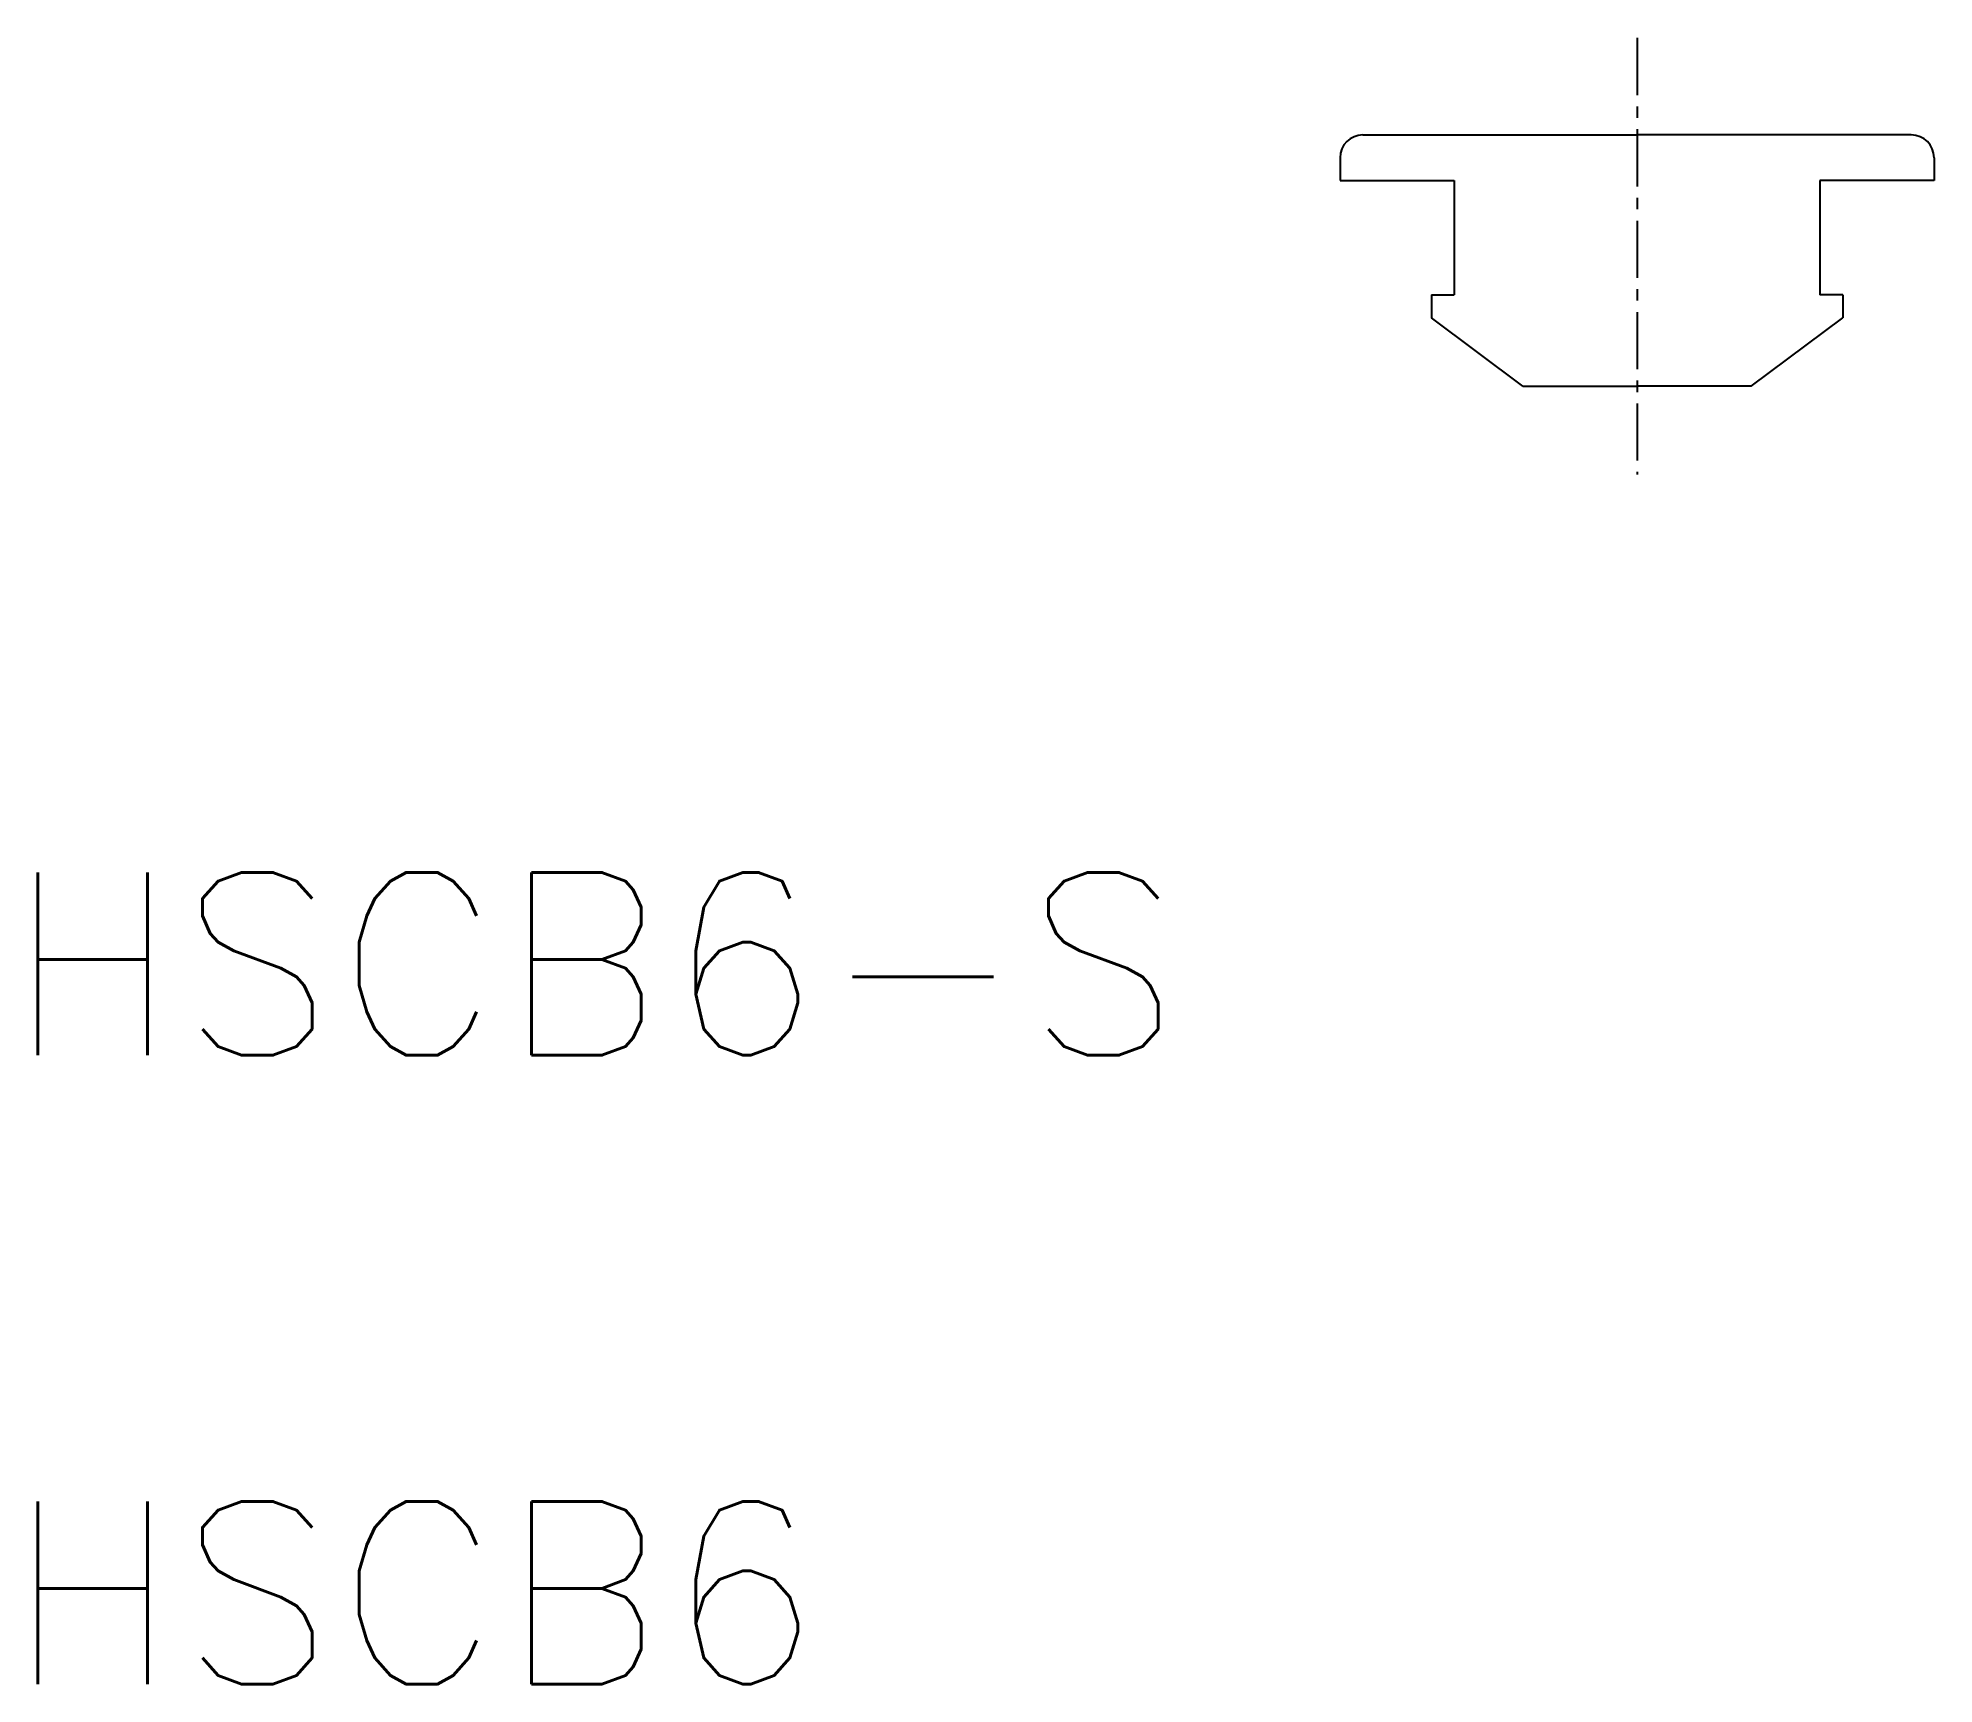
# Model space of a CAD drawing. Extents: x -35 to 6.5, y -31.3 to 4.8.
import ezdxf

# ---------------------------------------------------------------- set-up
doc = ezdxf.new("R2010")
doc.units = 0
doc.linetypes.add('CENTER', pattern=[2, 1.25, -0.25, 0.25, -0.25])
doc.layers.get('0').update_dxf_attribs({"linetype": 'CONTINUOUS'})
doc.styles.get("Standard").update_dxf_attribs({"font": 'txt.shx', "bigfont": 'bigfont.shx'})

msp = doc.modelspace()

# ---------------------------------------------------------------- linework, layer by layer
at = {"color": 1, "linetype": 'CENTER'}
msp.add_line((0, 4.778), (0, -4.778), dxfattribs=at)
at = {"color": 7, "linetype": 'CONTINUOUS'}
for p, q in [((-6, 2.655), (0, 2.655)), ((6, 2.655), (0, 2.655)), ((-6.5, 2.155), (-6.5, 1.655)), ((6.5, 2.155), (6.5, 1.655)), ((-6.5, 1.655), (-4, 1.655)), ((-4, 1.655), (-4, -0.845)), ((6.5, 1.655), (4, 1.655)), ((4, 1.655), (4, -0.845)), ((-4.5, -0.845), (-4, -0.845)), ((-4.5, -0.845), (-4.5, -1.345)), ((4.5, -0.845), (4, -0.845)), ((4.5, -0.845), (4.5, -1.345)), ((-2.5, -2.845), (-4.5, -1.345)), ((2.5, -2.845), (4.5, -1.345)), ((-2.5, -2.845), (0, -2.845)), ((2.5, -2.845), (0, -2.845))]:
    msp.add_line(p, q, dxfattribs=at)
for centre, start, end in [((-6, 2.155), 90, 180), ((6, 2.155), 0, 90)]:
    msp.add_arc(centre, 0.5, start, end, dxfattribs=at)

# ---------------------------------------------------------------- texts
for s, p in [('HSCB6-S', (-35.683, -17.487)), ('HSCB6', (-35.683, -31.251))]:
    msp.add_text(s, height=4, dxfattribs=at).set_placement(p)

doc.saveas('drawing.dxf')
